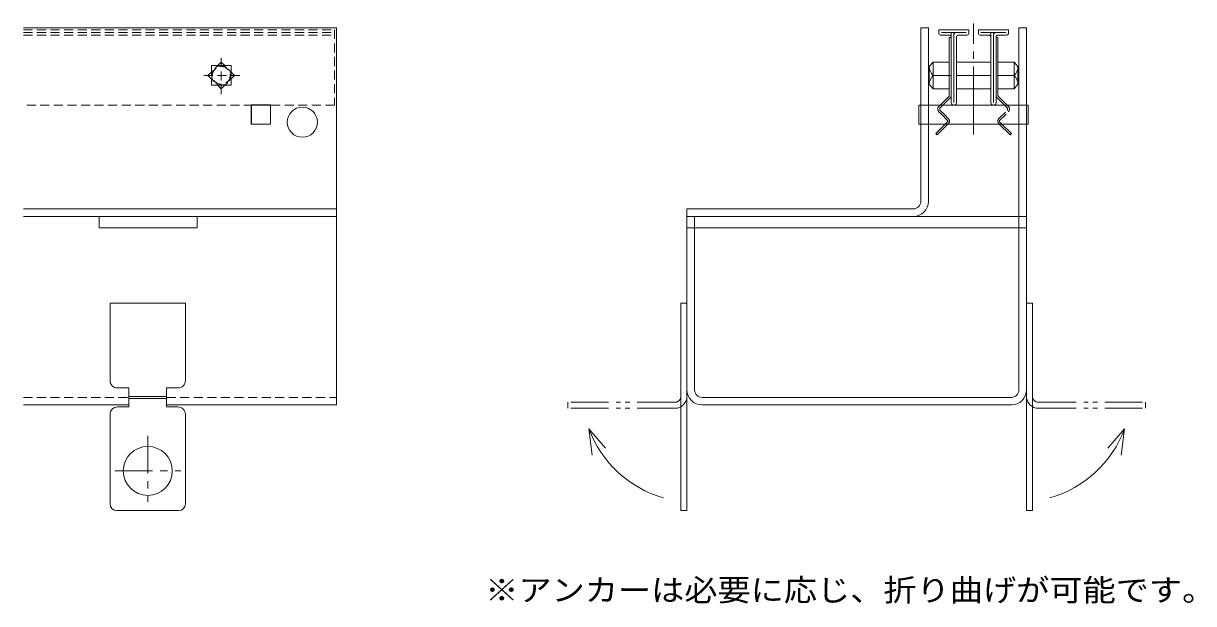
# Model space of a CAD drawing. Units: millimetres on the paper, enlarged 5 times, with parts at other scales. Extents: x -1355 to 1942, y -1375 to 1322.
# Drawn here: x -984 to -208, y -1228 to -844 of the extents above; entities that cross this region are included whole.
import ezdxf
from ezdxf.enums import TextEntityAlignment as Align

# ---------------------------------------------------------------- set-up
doc = ezdxf.new("R2010")
doc.units = ezdxf.units.MM
doc.header["$LTSCALE"] = 5
for name, pattern in [('CHAIN1', [8, 5, -1, 1, -1]), ('CHAIN2', [12, 9, -1, 1, -1]), ('DASHED1', [1.8, 1.2, -0.6]), ('DOUBLE_CHAIN1', [8.8, 5, -1, 0.6, -0.6, 0.6, -1])]:
    doc.linetypes.add(name, pattern=pattern)
for name, color, linetype, lineweight in [('D-2', 3, 'Continuous', 18), ('D-3', 4, 'Continuous', 18), ('D-5', 4, 'Continuous', 18), ('D-7', 134, 'DASHED1', 9), ('D-9', 2, 'Continuous', 18), ('D-B', 1, 'Continuous', 9)]:
    doc.layers.add(name, color=color, linetype=linetype, lineweight=lineweight)
doc.styles.add('ＭＳ ゴシック', font='')
doc.styles.get('ＭＳ ゴシック').set_extended_font_data('MS Gothic')

msp = doc.modelspace()

# ---------------------------------------------------------------- linework, layer by layer
at = {"layer": 'D-2', "color": 4, "linetype": 'CHAIN2'}
msp.add_line((-353.977, -917.241), (-353.977, -843.658), dxfattribs=at)
at = {"layer": 'D-2', "linetype": 'DASHED1'}
for p, q in [((-983.833, -847.93), (-777.652, -847.93)), ((-983.833, -849.68), (-777.652, -849.68)), ((-983.833, -851.43), (-777.652, -851.43)), ((-777.652, -847.93), (-777.652, -897.93)), ((-852.652, -890.555), (-852.652, -865.805)), ((-852.652, -869.341), (-861.491, -878.18)), ((-859.153, -871.679), (-859.153, -875.841)), ((-854.991, -871.679), (-859.153, -871.679)), ((-843.814, -878.18), (-852.652, -869.341)), ((-840.277, -878.18), (-865.027, -878.18)), ((-861.491, -878.18), (-852.652, -887.018)), ((-852.652, -887.018), (-843.814, -878.18)), ((-777.652, -897.93), (-983.833, -897.93))]:
    msp.add_line(p, q, dxfattribs=at)
at = {"layer": 'D-2'}
for p, q in [((-377.102, -848.18), (-377.102, -850.18)), ((-357.352, -847.93), (-376.852, -847.93)), ((-375.852, -851.43), (-370.102, -851.43)), ((-375.352, -849.68), (-358.852, -849.68)), ((-368.852, -849.68), (-368.852, -896.18)), ((-367.102, -849.68), (-367.102, -896.18)), ((-365.352, -896.18), (-365.352, -852.68)), ((-364.102, -851.43), (-358.352, -851.43)), ((-357.102, -850.18), (-357.102, -848.18)), ((-350.852, -848.18), (-350.852, -850.18)), ((-331.102, -847.93), (-350.602, -847.93)), ((-349.602, -851.43), (-343.852, -851.43)), ((-349.102, -849.68), (-332.602, -849.68)), ((-342.602, -849.68), (-342.602, -896.18)), ((-340.852, -849.68), (-340.852, -896.18)), ((-339.102, -896.18), (-339.102, -852.68)), ((-337.852, -851.43), (-332.102, -851.43)), ((-330.852, -850.18), (-330.852, -848.18)), ((-383.352, -872.305), (-380.852, -869.341)), ((-383.352, -884.055), (-383.352, -872.305)), ((-380.852, -869.341), (-380.852, -887.019)), ((-380.852, -869.341), (-370.102, -869.341)), ((-365.352, -869.341), (-342.602, -869.341)), ((-327.102, -869.341), (-337.852, -869.341)), ((-327.102, -869.341), (-327.102, -887.019)), ((-324.602, -872.305), (-327.102, -869.341)), ((-324.602, -884.055), (-324.602, -872.305)), ((-383.352, -884.055), (-380.852, -887.019)), ((-368.852, -878.18), (-380.852, -878.18)), ((-342.602, -878.18), (-365.352, -878.18)), ((-337.852, -878.18), (-327.102, -878.18)), ((-324.602, -884.055), (-327.102, -887.019)), ((-380.852, -887.019), (-370.102, -887.019)), ((-365.352, -887.019), (-342.602, -887.019)), ((-327.102, -887.019), (-337.852, -887.019))]:
    msp.add_line(p, q, dxfattribs=at)
at = {"layer": 'D-2', "color": 4}
for p, q in [((-370.102, -852.93), (-368.852, -852.93)), ((-370.102, -891.51), (-370.102, -852.93)), ((-368.852, -891.251), (-368.852, -852.93)), ((-337.852, -852.93), (-339.102, -852.93)), ((-339.102, -891.251), (-339.102, -852.93)), ((-337.852, -891.51), (-337.852, -852.93)), ((-370.285, -891.952), (-376.263, -897.93)), ((-337.669, -891.952), (-331.692, -897.93)), ((-369.585, -893.019), (-374.495, -897.93)), ((-338.37, -893.019), (-333.459, -897.93)), ((-372.763, -910.43), (-378.974, -916.641)), ((-370.995, -910.43), (-378.09, -917.525)), ((-336.959, -910.43), (-329.865, -917.525)), ((-335.192, -910.43), (-328.981, -916.641)), ((-378.09, -917.525), (-378.974, -916.641)), ((-329.865, -917.525), (-328.981, -916.641))]:
    msp.add_line(p, q, dxfattribs=at)
at = {"layer": 'D-2', "color": 4, "linetype": 'DASHED1'}
for p, q in [((-859.152, -871.68), (-846.152, -871.68)), ((-846.152, -871.68), (-846.152, -884.68)), ((-846.152, -884.68), (-859.152, -884.68)), ((-859.152, -884.68), (-846.152, -884.68)), ((-376.263, -897.93), (-376.995, -898.662)), ((-374.495, -897.93), (-376.111, -899.546)), ((-333.459, -897.93), (-331.843, -899.546)), ((-331.692, -897.93), (-330.959, -898.662)), ((-375.263, -903.93), (-376.995, -902.197)), ((-373.495, -903.93), (-376.111, -901.314)), ((-371.205, -907.988), (-375.263, -903.93)), ((-370.763, -906.662), (-373.495, -903.93)), ((-337.192, -906.662), (-331.843, -901.314)), ((-336.75, -907.988), (-330.959, -902.197)), ((-371.205, -908.872), (-372.763, -910.43)), ((-370.763, -910.197), (-370.995, -910.43)), ((-337.192, -910.197), (-336.959, -910.43)), ((-336.75, -908.872), (-335.192, -910.43))]:
    msp.add_line(p, q, dxfattribs=at)
msp.add_lwpolyline([(-846.152, -871.68), (-859.152, -871.68), (-859.152, -884.68)], dxfattribs=at)
at = {"layer": 'D-2', "linetype": 'DASHED1'}
for points in [[(-846.152, -875.841), (-846.152, -871.679), (-850.314, -871.679)], [(-859.153, -880.518), (-859.153, -884.68), (-854.991, -884.68)], [(-850.314, -884.68), (-846.152, -884.68), (-846.152, -880.518)]]:
    msp.add_lwpolyline(points, dxfattribs=at)
msp.add_circle((-852.652, -878.18), 5.875, dxfattribs=at)
at = {"layer": 'D-2'}
for centre, radius, start, end in [((-376.852, -848.18), 0.25, 90, 180), ((-375.852, -850.18), 1.25, 180, 270), ((-370.102, -852.68), 1.25, 0, 90), ((-365.352, -851.43), 1.75, 89.99998, 180), ((-364.102, -852.68), 1.25, 90, 180), ((-358.352, -850.18), 1.25, 270, 0), ((-357.352, -848.18), 0.25, 0, 90), ((-350.602, -848.18), 0.25, 90, 180), ((-349.602, -850.18), 1.25, 180, 270), ((-343.852, -852.68), 1.25, 0, 90), ((-339.102, -851.43), 1.75, 89.99998, 180), ((-337.852, -852.68), 1.25, 90, 180), ((-332.102, -850.18), 1.25, 270, 0), ((-331.102, -848.18), 0.25, 0, 90), ((-374.888, -872.172), 8.466, 180.89706, 225.20555), ((-333.067, -872.172), 8.466, 314.79445, 359.10294), ((-374.888, -884.187), 8.466, 134.79445, 179.10294), ((-333.067, -884.187), 8.466, 0.89706, 45.20555), ((-367.102, -896.18), 1.75, 179.99998, 0), ((-340.852, -896.18), 1.75, 179.99998, 0)]:
    msp.add_arc(centre, radius, start, end, dxfattribs=at)
at = {"layer": 'D-2', "linetype": 'DASHED1'}
for start, end in [(146.36488, 213.63512), (56.36488, 123.63512), (326.36488, 33.63512), (236.36488, 303.63512)]:
    msp.add_arc((-852.652, -878.18), 6.375, start, end, dxfattribs=at)
at = {"layer": 'D-2', "color": 4}
for centre, radius, start, end in [((-370.727, -891.51), 0.625, 315, 0), ((-371.352, -891.251), 2.5, 315, 0), ((-336.602, -891.251), 2.5, 180, 225), ((-337.227, -891.51), 0.625, 180, 225)]:
    msp.add_arc(centre, radius, start, end, dxfattribs=at)
at = {"layer": 'D-2', "color": 4, "linetype": 'DASHED1'}
for centre, radius, start, end in [((-375.228, -900.43), 2.5, 135, 225), ((-375.228, -900.43), 1.25, 135, 225), ((-332.727, -900.43), 1.25, 315, 45), ((-332.727, -900.43), 2.5, 315, 45), ((-372.531, -908.43), 2.5, 315, 45), ((-335.424, -908.43), 2.5, 135, 225), ((-371.647, -908.43), 0.625, 315, 45), ((-336.308, -908.43), 0.625, 135, 225)]:
    msp.add_arc(centre, radius, start, end, dxfattribs=at)
at = {"layer": 'D-3'}
for p, q in [((-776.402, -846.68), (-983.833, -846.68)), ((-383.977, -846.68), (-388.977, -846.68)), ((-388.977, -961.68), (-388.977, -846.68)), ((-383.977, -961.68), (-383.977, -846.68)), ((-318.977, -846.68), (-323.977, -846.68)), ((-323.977, -1086.68), (-323.977, -846.68)), ((-318.977, -1086.68), (-318.977, -846.68)), ((-983.833, -966.68), (-776.402, -966.68)), ((-543.977, -1086.68), (-543.977, -966.68)), ((-393.977, -966.68), (-543.977, -966.68)), ((-983.833, -971.68), (-776.402, -971.68)), ((-393.977, -971.68), (-543.977, -971.68)), ((-538.977, -1086.68), (-538.977, -971.68)), ((-328.977, -1091.68), (-533.977, -1091.68)), ((-983.833, -1096.68), (-913.902, -1096.68)), ((-328.977, -1096.68), (-533.977, -1096.68))]:
    msp.add_line(p, q, dxfattribs=at)
at = {"layer": 'D-3', "linetype": 'DASHED1'}
for p, q in [((-983.833, -1091.68), (-913.902, -1091.68)), ((-888.902, -1091.68), (-776.402, -1091.68))]:
    msp.add_line(p, q, dxfattribs=at)
at = {"layer": 'D-3'}
msp.add_lwpolyline([(-888.902, -1096.68), (-776.402, -1096.68), (-776.402, -846.68)], dxfattribs=at)
msp.add_lwpolyline([(-819.965, -910.43), (-832.84, -910.43), (-832.84, -897.555), (-819.965, -897.555)], close=True, dxfattribs=at)
msp.add_circle((-798.902, -909.18), 10, dxfattribs=at)
for centre, radius, start, end in [((-393.977, -961.68), 10, 270, 0), ((-393.977, -961.68), 5, 270, 0), ((-533.977, -1086.68), 10, 180, 270), ((-533.977, -1086.68), 5, 180, 270), ((-328.977, -1086.68), 10, 270, 0), ((-328.977, -1086.68), 5, 270, 0)]:
    msp.add_arc(centre, radius, start, end, dxfattribs=at)
at = {"layer": 'D-7', "linetype": 'Continuous'}
for p, q in [((-323.977, -971.68), (-538.977, -971.68)), ((-538.977, -979.18), (-323.977, -979.18))]:
    msp.add_line(p, q, dxfattribs=at)
at = {"layer": 'D-7'}
for p, q in [((-318.977, -971.68), (-323.977, -971.68)), ((-318.977, -971.68), (-318.977, -979.18)), ((-543.977, -979.18), (-538.977, -979.18)), ((-323.977, -979.18), (-318.977, -979.18))]:
    msp.add_line(p, q, dxfattribs=at)
at = {"layer": 'D-7', "linetype": 'Continuous'}
msp.add_lwpolyline([(-933.652, -971.68), (-868.652, -971.68), (-868.652, -979.18), (-933.652, -979.18)], close=True, dxfattribs=at)
at = {"layer": 'D-7'}
msp.add_lwpolyline([(-538.977, -971.68), (-543.977, -971.68), (-543.977, -979.18)], dxfattribs=at)
at = {"layer": 'D-9'}
for p, q in [((-388.977, -897.93), (-390.227, -897.93)), ((-323.977, -897.93), (-383.977, -897.93)), ((-317.727, -897.93), (-318.977, -897.93)), ((-317.727, -910.43), (-317.727, -897.93)), ((-383.977, -910.43), (-323.977, -910.43)), ((-318.977, -910.43), (-317.727, -910.43))]:
    msp.add_line(p, q, dxfattribs=at)
at = {"layer": 'D-9', "linetype": 'DASHED1'}
for p, q in [((-383.977, -897.93), (-388.977, -897.93)), ((-318.977, -897.93), (-323.977, -897.93)), ((-388.977, -910.43), (-383.977, -910.43)), ((-323.977, -910.43), (-318.977, -910.43))]:
    msp.add_line(p, q, dxfattribs=at)
at = {"layer": 'D-9'}
msp.add_lwpolyline([(-832.652, -910.43), (-820.152, -910.43), (-820.152, -897.93), (-832.652, -897.93)], close=True, dxfattribs=at)
msp.add_lwpolyline([(-390.227, -897.93), (-390.227, -910.43), (-388.977, -910.43)], dxfattribs=at)
at = {"layer": 'D-B'}
for p, q in [((-926.402, -1080.43), (-926.402, -1029.18)), ((-926.402, -1029.18), (-876.402, -1029.18)), ((-876.402, -1080.43), (-876.402, -1029.18)), ((-547.977, -1029.18), (-547.977, -1042.18)), ((-543.977, -1029.18), (-547.977, -1029.18)), ((-543.977, -1029.18), (-543.977, -1042.18)), ((-318.977, -1029.18), (-314.977, -1029.18)), ((-318.977, -1029.18), (-318.977, -1042.18)), ((-314.977, -1029.18), (-314.977, -1166.68)), ((-547.977, -1042.18), (-547.977, -1166.68)), ((-318.977, -1042.18), (-318.977, -1166.68)), ((-888.902, -1085.43), (-888.902, -1097.93)), ((-881.402, -1085.43), (-888.902, -1085.43)), ((-888.902, -1091.055), (-913.902, -1091.055)), ((-888.902, -1092.305), (-913.902, -1092.305)), ((-921.402, -1097.93), (-913.902, -1097.93)), ((-881.402, -1097.93), (-888.902, -1097.93)), ((-926.402, -1102.93), (-926.402, -1162.305)), ((-876.402, -1102.93), (-876.402, -1162.305)), ((-922.027, -1166.68), (-880.777, -1166.68)), ((-318.977, -1166.68), (-314.977, -1166.68))]:
    msp.add_line(p, q, dxfattribs=at)
at = {"layer": 'D-B', "linetype": 'DOUBLE_CHAIN1'}
for p, q in [((-551.977, -1094.9), (-622.977, -1094.9)), ((-622.977, -1098.9), (-622.977, -1094.9)), ((-551.977, -1098.9), (-622.977, -1098.9)), ((-310.978, -1094.9), (-239.978, -1094.9)), ((-310.978, -1098.9), (-239.978, -1098.9)), ((-239.978, -1098.9), (-239.978, -1094.9))]:
    msp.add_line(p, q, dxfattribs=at)
at = {"layer": 'D-B', "linetype": 'DASHED1'}
for p, q in [((-926.402, -1102.93), (-926.402, -1104.18)), ((-876.402, -1104.18), (-876.402, -1102.93))]:
    msp.add_line(p, q, dxfattribs=at)
at = {"layer": 'D-B', "color": 7, "lineweight": 18}
for p, q in [((-609.063, -1112.421), (-606.849, -1129.871)), ((-609.063, -1112.421), (-597.947, -1125.329)), ((-253.892, -1112.421), (-265.007, -1125.329)), ((-253.892, -1112.421), (-256.105, -1129.871))]:
    msp.add_line(p, q, dxfattribs=at)
at = {"layer": 'D-B', "linetype": 'CHAIN1'}
for p, q in [((-901.402, -1117.148), (-901.402, -1160.83)), ((-923.244, -1140.43), (-879.561, -1140.43))]:
    msp.add_line(p, q, dxfattribs=at)
at = {"layer": 'D-B'}
for points in [[(-543.977, -1042.18), (-543.977, -1166.68), (-547.977, -1166.68)], [(-921.402, -1085.43), (-913.902, -1085.43), (-913.902, -1097.93)]]:
    msp.add_lwpolyline(points, dxfattribs=at)
msp.add_circle((-901.402, -1140.43), 16.25, dxfattribs=at)
for centre, radius, start, end in [((-921.402, -1080.43), 5, 180, 270), ((-881.402, -1080.43), 5, 270, 0), ((-921.402, -1102.93), 5, 90, 180), ((-881.402, -1102.93), 5, 0, 90), ((-922.027, -1162.305), 4.375, 180, 270), ((-880.777, -1162.305), 4.375, 270, 0)]:
    msp.add_arc(centre, radius, start, end, dxfattribs=at)
at = {"layer": 'D-B', "linetype": 'DOUBLE_CHAIN1'}
for centre, radius, start, end in [((-551.977, -1090.9), 8, 270, 0), ((-551.977, -1090.9), 4, 270, 0), ((-310.978, -1090.9), 8, 180, 270), ((-310.978, -1090.9), 4, 180, 270)]:
    msp.add_arc(centre, radius, start, end, dxfattribs=at)
at = {"layer": 'D-B', "color": 7, "lineweight": 18}
for centre, start, end in [((-538.557, -1086.058), 200.50156, 253.82264), ((-324.397, -1086.058), 286.17736, 339.49844)]:
    msp.add_arc(centre, 75.273, start, end, dxfattribs=at)

# ---------------------------------------------------------------- texts
at = {"layer": 'D-5', "color": 2, "style": 'ＭＳ ゴシック', "width": 1.1}
msp.add_text('※アンカーは必要に応じ、折り曲げが可能です。', height=14.66, dxfattribs=at).set_placement((-677.727, -1231.159), align=Align.BOTTOM_LEFT)

doc.saveas('drawing.dxf')
